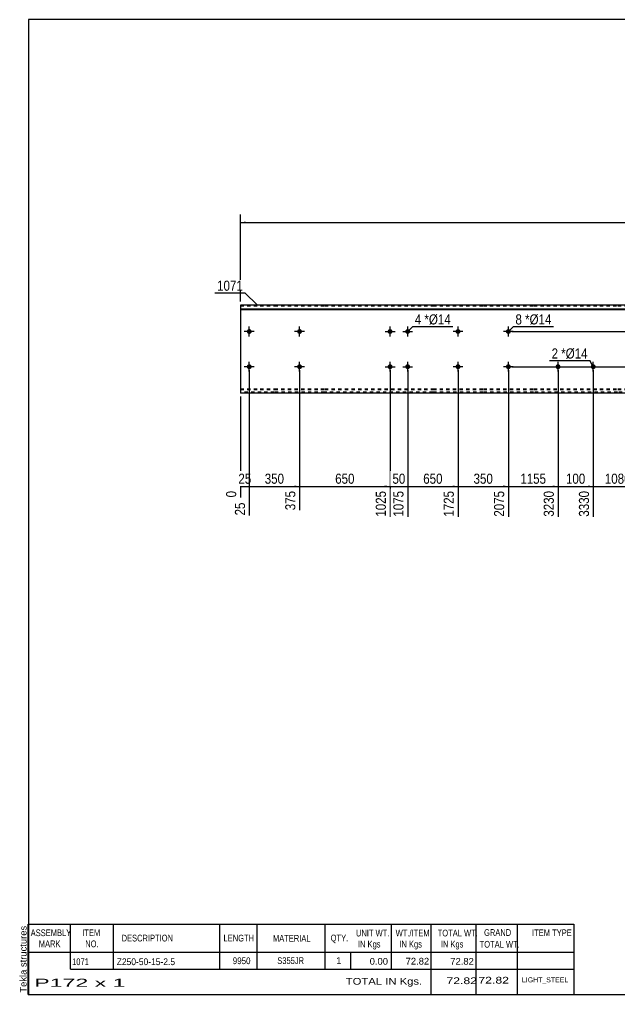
# Model space of a CAD drawing. Header units: millimetres. Extents: x -63 to 340, y -183 to 94.
# Drawn here: x -62.7 to 107.6, y -183.4 to 93.7 of the extents above; entities that cross this region are included whole.
import ezdxf

# ---------------------------------------------------------------- set-up
doc = ezdxf.new("R2010")
doc.units = ezdxf.units.MM
doc.linetypes.add('DXK_LINE_DOT1', pattern=[1.8814, 0.9407, -0.9407])
doc.styles.add('Arial', font='ARIAL.TTF', dxfattribs={"height": 0.2})
doc.styles.add('Arial Narrow', font='ARIALN.TTF', dxfattribs={"height": 0.2})

# ---------------------------------------------------------------- blocks, each defined once
blk = doc.blocks.new('Unknown-629081834-1869')
at = {"color": 5, "linetype": 'Continuous'}
for p, q in [((339.77, 93.65), (-60.23, 93.65)), ((-60.23, 93.65), (-60.23, -183.35)), ((339.77, -183.35), (339.77, 93.65)), ((-60.23, -183.35), (339.77, -183.35))]:
    blk.add_line(p, q, dxfattribs=at)
at = {"color": 174, "linetype": 'Continuous', "style": 'Arial'}
blk.add_text('Tekla structures', height=1.9102, rotation=90, dxfattribs=at).set_placement((-60.73, -182.85))
blk = doc.blocks.new('Part-629081834-1218 - 1203')
at = {"color": 2, "linetype": 'Continuous'}
for p, q in [((9.6, 12.5), (0, 12.5)), ((0, 12.5), (0, -12.5)), ((0, 11.44), (9.6, 11.44)), ((0, 11.26), (9.6, 11.26)), ((23.89, 12.5), (9.7, 12.5)), ((9.7, 11.44), (23.89, 11.44)), ((9.7, 11.26), (23.89, 11.26)), ((54.59, 12.5), (23.99, 12.5)), ((23.99, 11.44), (54.59, 11.44)), ((23.99, 11.26), (54.59, 11.26)), ((68.88, 12.5), (54.69, 12.5)), ((54.69, 11.44), (68.88, 11.44)), ((54.69, 11.26), (68.88, 11.26)), ((83.18, 12.5), (68.98, 12.5)), ((68.98, 11.44), (83.18, 11.44)), ((68.98, 11.26), (83.18, 11.26)), ((107.08, 12.5), (83.28, 12.5)), ((83.28, 11.44), (107.08, 11.44)), ((83.28, 11.26), (107.08, 11.26)), ((130.98, 12.5), (107.18, 12.5)), ((107.18, 11.44), (130.98, 11.44)), ((107.18, 11.26), (130.98, 11.26)), ((144.48, 12.5), (131.08, 12.5)), ((131.08, 11.44), (144.48, 11.44)), ((131.08, 11.26), (144.48, 11.26)), ((168.38, 12.5), (144.58, 12.5)), ((144.58, 11.44), (168.38, 11.44)), ((144.58, 11.26), (168.38, 11.26)), ((192.28, 12.5), (168.48, 12.5)), ((168.48, 11.44), (192.28, 11.44)), ((168.48, 11.26), (192.28, 11.26)), ((206.57, 12.5), (192.38, 12.5)), ((192.38, 11.44), (206.57, 11.44)), ((192.38, 11.26), (206.57, 11.26)), ((220.86, 12.5), (206.67, 12.5)), ((206.67, 11.44), (220.86, 11.44)), ((206.67, 11.26), (220.86, 11.26)), ((251.56, 12.5), (220.96, 12.5)), ((220.96, 11.44), (251.56, 11.44)), ((220.96, 11.26), (251.56, 11.26)), ((265.85, 12.5), (251.66, 12.5)), ((251.66, 11.44), (265.85, 11.44)), ((251.66, 11.26), (265.85, 11.26)), ((275.55, 12.5), (265.95, 12.5)), ((265.95, 11.44), (275.55, 11.44)), ((265.95, 11.26), (275.55, 11.26)), ((275.55, -12.5), (275.55, 12.5)), ((9.6, -12.5), (0, -12.5)), ((23.89, -12.5), (9.7, -12.5)), ((54.59, -12.5), (23.99, -12.5)), ((68.88, -12.5), (54.69, -12.5)), ((83.18, -12.5), (68.98, -12.5)), ((107.08, -12.5), (83.28, -12.5)), ((130.98, -12.5), (107.18, -12.5)), ((144.48, -12.5), (131.08, -12.5)), ((168.38, -12.5), (144.58, -12.5)), ((192.28, -12.5), (168.48, -12.5)), ((206.57, -12.5), (192.38, -12.5)), ((220.86, -12.5), (206.67, -12.5)), ((251.56, -12.5), (220.96, -12.5)), ((265.85, -12.5), (251.66, -12.5)), ((275.55, -12.5), (265.95, -12.5))]:
    blk.add_line(p, q, dxfattribs=at)
at = {"color": 7, "linetype": 'DXK_LINE_DOT1'}
for p, q in [((0, 12.25), (9.6, 12.25)), ((9.7, 12.25), (23.89, 12.25)), ((23.99, 12.25), (54.59, 12.25)), ((54.69, 12.25), (68.88, 12.25)), ((68.98, 12.25), (83.18, 12.25)), ((83.28, 12.25), (107.08, 12.25)), ((107.18, 12.25), (130.98, 12.25)), ((131.08, 12.25), (144.48, 12.25)), ((144.58, 12.25), (168.38, 12.25)), ((168.48, 12.25), (192.28, 12.25)), ((192.38, 12.25), (206.57, 12.25)), ((206.67, 12.25), (220.86, 12.25)), ((220.96, 12.25), (251.56, 12.25)), ((251.66, 12.25), (265.85, 12.25)), ((265.95, 12.25), (275.55, 12.25)), ((0, -11.26), (9.6, -11.26)), ((0, -11.44), (9.6, -11.44)), ((9.6, -12.25), (0, -12.25)), ((9.7, -11.26), (23.89, -11.26)), ((9.7, -11.44), (23.89, -11.44)), ((23.89, -12.25), (9.7, -12.25)), ((23.99, -11.26), (54.59, -11.26)), ((23.99, -11.44), (54.59, -11.44)), ((54.59, -12.25), (23.99, -12.25)), ((54.69, -11.26), (68.88, -11.26)), ((54.69, -11.44), (68.88, -11.44)), ((68.88, -12.25), (54.69, -12.25)), ((68.98, -11.26), (83.18, -11.26)), ((68.98, -11.44), (83.18, -11.44)), ((83.18, -12.25), (68.98, -12.25)), ((83.28, -11.26), (107.08, -11.26)), ((83.28, -11.44), (107.08, -11.44)), ((107.08, -12.25), (83.28, -12.25)), ((107.18, -11.26), (130.98, -11.26)), ((107.18, -11.44), (130.98, -11.44)), ((130.98, -12.25), (107.18, -12.25)), ((131.08, -11.26), (144.48, -11.26)), ((131.08, -11.44), (144.48, -11.44)), ((144.48, -12.25), (131.08, -12.25)), ((144.58, -11.26), (168.38, -11.26)), ((144.58, -11.44), (168.38, -11.44)), ((168.38, -12.25), (144.58, -12.25)), ((168.48, -11.26), (192.28, -11.26)), ((168.48, -11.44), (192.28, -11.44)), ((192.28, -12.25), (168.48, -12.25)), ((192.38, -11.26), (206.57, -11.26)), ((192.38, -11.44), (206.57, -11.44)), ((206.57, -12.25), (192.38, -12.25)), ((206.67, -11.26), (220.86, -11.26)), ((206.67, -11.44), (220.86, -11.44)), ((220.86, -12.25), (206.67, -12.25)), ((220.96, -11.26), (251.56, -11.26)), ((220.96, -11.44), (251.56, -11.44)), ((251.56, -12.25), (220.96, -12.25)), ((251.66, -11.26), (265.85, -11.26)), ((251.66, -11.44), (265.85, -11.44)), ((265.85, -12.25), (251.66, -12.25)), ((265.95, -11.26), (275.55, -11.26)), ((265.95, -11.44), (275.55, -11.44)), ((275.55, -12.25), (265.95, -12.25))]:
    blk.add_line(p, q, dxfattribs=at)
blk = doc.blocks.new('Bolt-629081834-1221 - 1203')
at = {"linetype": 'Continuous'}
for points in [[(1.8, 5, -1), (3.2, 5, -1)], [(75.38, 5, -1), (76.78, 5, -1)]]:
    blk.add_hatch(color=3, dxfattribs=at).paths.add_polyline_path(points)
at = {"color": 3, "linetype": 'Continuous'}
for p, q in [((2.5, 3.6), (2.5, 6.4)), ((76.08, 3.6), (76.08, 6.4)), ((3.9, 5), (1.1, 5)), ((77.48, 5), (74.68, 5))]:
    blk.add_line(p, q, dxfattribs=at)
blk = doc.blocks.new('Bolt-629081834-1222 - 1203')
at = {"linetype": 'Continuous'}
for points in [[(1.8, -5, -1), (3.2, -5, -1)], [(75.38, -5, -1), (76.78, -5, -1)]]:
    blk.add_hatch(color=3, dxfattribs=at).paths.add_polyline_path(points)
at = {"color": 3, "linetype": 'Continuous'}
for p, q in [((3.9, -5), (1.1, -5)), ((2.5, -6.4), (2.5, -3.6)), ((77.48, -5), (74.68, -5)), ((76.08, -6.4), (76.08, -3.6))]:
    blk.add_line(p, q, dxfattribs=at)
blk = doc.blocks.new('Bolt-629081834-1227 - 1203')
at = {"linetype": 'Continuous'}
for points in [[(41.79, 5, -1), (43.19, 5, -1)], [(46.79, 5, -1), (48.19, 5, -1)], [(41.79, -5, -1), (43.19, -5, -1)], [(46.79, -5, -1), (48.19, -5, -1)]]:
    blk.add_hatch(color=3, dxfattribs=at).paths.add_polyline_path(points)
at = {"color": 3, "linetype": 'Continuous'}
for p, q in [((42.49, 3.6), (42.49, 6.4)), ((47.49, 3.6), (47.49, 6.4)), ((41.09, 5), (43.89, 5)), ((46.09, 5), (48.89, 5)), ((41.09, -5), (43.89, -5)), ((42.49, -6.4), (42.49, -3.6)), ((46.09, -5), (48.89, -5)), ((47.49, -6.4), (47.49, -3.6))]:
    blk.add_line(p, q, dxfattribs=at)
blk = doc.blocks.new('Bolt-629081834-1228 - 1203')
at = {"linetype": 'Continuous'}
for points in [[(16.09, 5, -1), (17.49, 5, -1)], [(61.08, 5, -1), (62.48, 5, -1)]]:
    blk.add_hatch(color=3, dxfattribs=at).paths.add_polyline_path(points)
at = {"color": 3, "linetype": 'Continuous'}
for p, q in [((16.79, 3.6), (16.79, 6.4)), ((61.78, 3.6), (61.78, 6.4)), ((18.19, 5), (15.39, 5)), ((63.18, 5), (60.38, 5))]:
    blk.add_line(p, q, dxfattribs=at)
blk = doc.blocks.new('Bolt-629081834-1229 - 1203')
at = {"linetype": 'Continuous'}
for points in [[(16.09, -5, -1), (17.49, -5, -1)], [(61.08, -5, -1), (62.48, -5, -1)]]:
    blk.add_hatch(color=3, dxfattribs=at).paths.add_polyline_path(points)
at = {"color": 3, "linetype": 'Continuous'}
for p, q in [((18.19, -5), (15.39, -5)), ((16.79, -6.4), (16.79, -3.6)), ((63.18, -5), (60.38, -5)), ((61.78, -6.4), (61.78, -3.6))]:
    blk.add_line(p, q, dxfattribs=at)
blk = doc.blocks.new('Bolt-629081834-1230 - 1203')
at = {"linetype": 'Continuous'}
for points in [[(90.18, -4.3, -1), (90.18, -5.7, -1)], [(100.18, -4.3, -1), (100.18, -5.7, -1)]]:
    blk.add_hatch(color=3, dxfattribs=at).paths.add_polyline_path(points)
at = {"color": 3, "linetype": 'Continuous'}
for p, q in [((88.78, -5), (91.58, -5)), ((90.18, -6.4), (90.18, -3.6)), ((98.78, -5), (101.58, -5)), ((100.18, -6.4), (100.18, -3.6))]:
    blk.add_line(p, q, dxfattribs=at)
blk = doc.blocks.new('StraightDimension-629081834-1293 - 1203')
at = {"linetype": 'Continuous'}
blk.add_hatch(color=7, dxfattribs=at).paths.add_polyline_path([(88.68, -38.75), (90.18, -39), (88.68, -39.25)])
at = {"color": 7, "linetype": 'Continuous'}
for p, q in [((76.08, -6), (76.08, -47.61)), ((90.18, -6), (90.18, -47.61)), ((76.08, -39), (90.18, -39))]:
    blk.add_line(p, q, dxfattribs=at)
at = {"color": 0}
blk.add_wipeout([(87.38, -38.85), (87.38, -34.65), (78.87, -34.65), (78.87, -38.85)], dxfattribs=at)
at = {"color": 3, "style": 'Arial Narrow'}
blk.add_text('1155', height=2.863, dxfattribs=at).set_placement((79.47, -38.25))
at = {"color": 0, "linetype": 'Continuous'}
blk.add_wipeout([(89.58, -39.7), (85.38, -39.7), (85.38, -48.21), (89.58, -48.21)], dxfattribs=at)
at = {"color": 3, "linetype": 'Continuous', "style": 'Arial Narrow'}
blk.add_text('3230', height=2.863, rotation=90.0002, dxfattribs=at).set_placement((88.98, -47.61))
blk = doc.blocks.new('StraightDimension-629081834-1297 - 1203')
at = {"linetype": 'Continuous'}
blk.add_hatch(color=7, dxfattribs=at).paths.add_polyline_path([(40.99, -38.75), (42.49, -39), (40.99, -39.25)])
at = {"color": 7, "linetype": 'Continuous'}
for p, q in [((16.79, -6), (16.79, -45.78)), ((42.49, -6), (42.49, -47.61)), ((16.79, -39), (42.49, -39))]:
    blk.add_line(p, q, dxfattribs=at)
at = {"color": 0}
blk.add_wipeout([(32.98, -38.85), (32.98, -34.65), (26.3, -34.65), (26.3, -38.85)], dxfattribs=at)
at = {"color": 0, "linetype": 'Continuous'}
blk.add_wipeout([(41.89, -39.7), (37.69, -39.7), (37.69, -48.21), (41.89, -48.21)], dxfattribs=at)
at = {"color": 3, "style": 'Arial Narrow'}
blk.add_text('650', height=2.863, dxfattribs=at).set_placement((26.9, -38.25))
at = {"color": 3, "linetype": 'Continuous', "style": 'Arial Narrow'}
blk.add_text('1025', height=2.863, rotation=90.0002, dxfattribs=at).set_placement((41.29, -47.61))
blk = doc.blocks.new('StraightDimension-629081834-1292 - 1203')
at = {"linetype": 'Continuous'}
blk.add_hatch(color=7, dxfattribs=at).paths.add_polyline_path([(98.68, -38.75), (100.18, -39), (98.68, -39.25)])
at = {"color": 7, "linetype": 'Continuous'}
for p, q in [((90.18, -6), (90.18, -47.61)), ((100.18, -6), (100.18, -47.61)), ((90.18, -39), (100.18, -39))]:
    blk.add_line(p, q, dxfattribs=at)
at = {"color": 0}
blk.add_wipeout([(98.52, -38.85), (98.52, -34.65), (91.83, -34.65), (91.83, -38.85)], dxfattribs=at)
at = {"color": 3, "style": 'Arial Narrow'}
blk.add_text('100', height=2.863, dxfattribs=at).set_placement((92.43, -38.25))
at = {"color": 0, "linetype": 'Continuous'}
blk.add_wipeout([(99.58, -39.7), (95.38, -39.7), (95.38, -48.21), (99.58, -48.21)], dxfattribs=at)
at = {"color": 3, "linetype": 'Continuous', "style": 'Arial Narrow'}
blk.add_text('3330', height=2.863, rotation=90.0002, dxfattribs=at).set_placement((98.98, -47.61))
blk = doc.blocks.new('StraightDimension-629081834-1291 - 1203')
at = {"linetype": 'Continuous'}
blk.add_hatch(color=7, dxfattribs=at).paths.add_polyline_path([(112.58, -38.75), (114.08, -39), (112.58, -39.25)])
at = {"color": 7, "linetype": 'Continuous'}
for p, q in [((100.18, -6), (100.18, -47.61)), ((114.08, -6), (114.08, -47.61)), ((100.18, -39), (114.08, -39))]:
    blk.add_line(p, q, dxfattribs=at)
at = {"color": 0}
blk.add_wipeout([(111.38, -38.85), (111.38, -34.65), (102.87, -34.65), (102.87, -38.85)], dxfattribs=at)
at = {"color": 3, "style": 'Arial Narrow'}
blk.add_text('1080', height=2.863, dxfattribs=at).set_placement((103.47, -38.25))
at = {"color": 0, "linetype": 'Continuous'}
blk.add_wipeout([(113.48, -39.7), (109.28, -39.7), (109.28, -48.21), (113.48, -48.21)], dxfattribs=at)
at = {"color": 3, "linetype": 'Continuous', "style": 'Arial Narrow'}
blk.add_text('4410', height=2.863, rotation=90.0002, dxfattribs=at).set_placement((112.88, -47.61))
blk = doc.blocks.new('StraightDimension-629081834-1299 - 1203')
at = {"linetype": 'Continuous'}
blk.add_hatch(color=7, dxfattribs=at).paths.add_polyline_path([(1, -38.75), (2.5, -39), (1, -39.25)])
at = {"color": 7, "linetype": 'Continuous'}
for p, q in [((2.5, -6), (2.5, -47.26)), ((0, -13.5), (0, -42.13)), ((0, -39), (2.5, -39))]:
    blk.add_line(p, q, dxfattribs=at)
at = {"color": 0}
blk.add_wipeout([(3.68, -38.85), (3.68, -34.65), (-1.18, -34.65), (-1.18, -38.85)], dxfattribs=at)
at = {"color": 0, "linetype": 'Continuous'}
blk.add_wipeout([(1.9, -43), (-2.3, -43), (-2.3, -47.86), (1.9, -47.86)], dxfattribs=at)
at = {"color": 3, "style": 'Arial Narrow'}
blk.add_text('25', height=2.863, dxfattribs=at).set_placement((-0.58, -38.25))
at = {"color": 0, "linetype": 'Continuous'}
blk.add_wipeout([(-0.6, -39.7), (-4.8, -39.7), (-4.8, -42.73), (-0.6, -42.73)], dxfattribs=at)
at = {"color": 3, "linetype": 'Continuous', "style": 'Arial Narrow'}
for s, height, p in [('0', 2.86, (-1.2, -42.13)), ('25', 2.863, (1.3, -47.26))]:
    blk.add_text(s, height=height, rotation=90.0002, dxfattribs=at).set_placement(p)
blk = doc.blocks.new('StraightDimension-629081834-1298 - 1203')
at = {"linetype": 'Continuous'}
blk.add_hatch(color=7, dxfattribs=at).paths.add_polyline_path([(15.29, -38.75), (16.79, -39), (15.29, -39.25)])
at = {"color": 7, "linetype": 'Continuous'}
for p, q in [((2.5, -6), (2.5, -47.26)), ((16.79, -6), (16.79, -45.78)), ((2.5, -39), (16.79, -39))]:
    blk.add_line(p, q, dxfattribs=at)
at = {"color": 0}
blk.add_wipeout([(12.99, -38.85), (12.99, -34.65), (6.3, -34.65), (6.3, -38.85)], dxfattribs=at)
at = {"color": 3, "style": 'Arial Narrow'}
blk.add_text('350', height=2.863, dxfattribs=at).set_placement((6.9, -38.25))
at = {"color": 0, "linetype": 'Continuous'}
blk.add_wipeout([(16.19, -39.7), (11.99, -39.7), (11.99, -46.38), (16.19, -46.38)], dxfattribs=at)
at = {"color": 3, "linetype": 'Continuous', "style": 'Arial Narrow'}
blk.add_text('375', height=2.863, rotation=90.0002, dxfattribs=at).set_placement((15.59, -45.78))
blk = doc.blocks.new('StraightDimension-629081834-1294 - 1203')
at = {"linetype": 'Continuous'}
blk.add_hatch(color=7, dxfattribs=at).paths.add_polyline_path([(74.58, -38.75), (76.08, -39), (74.58, -39.25)])
at = {"color": 7, "linetype": 'Continuous'}
for p, q in [((61.78, -6), (61.78, -47.61)), ((76.08, -6), (76.08, -47.61)), ((61.78, -39), (76.08, -39))]:
    blk.add_line(p, q, dxfattribs=at)
at = {"color": 0}
blk.add_wipeout([(72.27, -38.85), (72.27, -34.65), (65.59, -34.65), (65.59, -38.85)], dxfattribs=at)
at = {"color": 3, "style": 'Arial Narrow'}
blk.add_text('350', height=2.863, dxfattribs=at).set_placement((66.19, -38.25))
at = {"color": 0, "linetype": 'Continuous'}
blk.add_wipeout([(75.48, -39.7), (71.28, -39.7), (71.28, -48.21), (75.48, -48.21)], dxfattribs=at)
at = {"color": 3, "linetype": 'Continuous', "style": 'Arial Narrow'}
blk.add_text('2075', height=2.863, rotation=90.0002, dxfattribs=at).set_placement((74.88, -47.61))
blk = doc.blocks.new('StraightDimension-629081834-1295 - 1203')
at = {"linetype": 'Continuous'}
blk.add_hatch(color=7, dxfattribs=at).paths.add_polyline_path([(60.28, -38.75), (61.78, -39), (60.28, -39.25)])
at = {"color": 7, "linetype": 'Continuous'}
for p, q in [((47.49, -6), (47.49, -47.61)), ((61.78, -6), (61.78, -47.61)), ((47.49, -39), (61.78, -39))]:
    blk.add_line(p, q, dxfattribs=at)
at = {"color": 0}
blk.add_wipeout([(57.98, -38.85), (57.98, -34.65), (51.3, -34.65), (51.3, -38.85)], dxfattribs=at)
at = {"color": 3, "style": 'Arial Narrow'}
blk.add_text('650', height=2.863, dxfattribs=at).set_placement((51.9, -38.25))
at = {"color": 0, "linetype": 'Continuous'}
blk.add_wipeout([(61.18, -39.7), (56.98, -39.7), (56.98, -48.21), (61.18, -48.21)], dxfattribs=at)
at = {"color": 3, "linetype": 'Continuous', "style": 'Arial Narrow'}
blk.add_text('1725', height=2.863, rotation=90.0002, dxfattribs=at).set_placement((60.58, -47.61))
blk = doc.blocks.new('StraightDimension-629081834-1296 - 1203')
at = {"linetype": 'Continuous'}
blk.add_hatch(color=7, dxfattribs=at).paths.add_polyline_path([(45.99, -38.75), (47.49, -39), (45.99, -39.25)])
at = {"color": 7, "linetype": 'Continuous'}
for p, q in [((42.49, -6), (42.49, -47.61)), ((47.49, -6), (47.49, -47.61)), ((42.49, -39), (47.49, -39))]:
    blk.add_line(p, q, dxfattribs=at)
at = {"color": 0}
blk.add_wipeout([(47.42, -38.85), (47.42, -34.65), (42.56, -34.65), (42.56, -38.85)], dxfattribs=at)
at = {"color": 3, "style": 'Arial Narrow'}
blk.add_text('50', height=2.863, dxfattribs=at).set_placement((43.16, -38.25))
at = {"color": 0, "linetype": 'Continuous'}
blk.add_wipeout([(46.89, -39.7), (42.69, -39.7), (42.69, -48.21), (46.89, -48.21)], dxfattribs=at)
at = {"color": 3, "linetype": 'Continuous', "style": 'Arial Narrow'}
blk.add_text('1075', height=2.863, rotation=90.0002, dxfattribs=at).set_placement((46.29, -47.61))
blk = doc.blocks.new('StraightDimension-629081834-1383 - 1203')
at = {"linetype": 'Continuous'}
for points in [[(287.75, 11), (288, 12.5), (288.25, 11)], [(288.25, 6.5), (288, 5), (287.75, 6.5)]]:
    blk.add_hatch(color=7, dxfattribs=at).paths.add_polyline_path(points)
at = {"color": 7, "linetype": 'Continuous'}
for p, q in [((276.55, 12.5), (290.4, 12.5)), ((288, 5), (288, 12.5)), ((77.08, 5), (290.4, 5))]:
    blk.add_line(p, q, dxfattribs=at)
at = {"color": 0}
blk.add_wipeout([(287.85, 11.18), (283.65, 11.18), (283.65, 6.32), (287.85, 6.32)], dxfattribs=at)
at = {"color": 3, "style": 'Arial Narrow'}
blk.add_text('75', height=2.863, rotation=90.0002, dxfattribs=at).set_placement((287.25, 6.92))
blk = doc.blocks.new('StraightDimension-629081834-1390 - 1203')
at = {"linetype": 'Continuous'}
for points in [[(287.75, -6.5), (288, -5), (288.25, -6.5)], [(288.25, -11), (288, -12.5), (287.75, -11)]]:
    blk.add_hatch(color=7, dxfattribs=at).paths.add_polyline_path(points)
at = {"color": 7, "linetype": 'Continuous'}
for p, q in [((77.08, -5), (290.4, -5)), ((288, -12.5), (288, -5)), ((276.55, -12.5), (290.4, -12.5))]:
    blk.add_line(p, q, dxfattribs=at)
at = {"color": 0}
blk.add_wipeout([(287.85, -6.32), (283.65, -6.32), (283.65, -11.18), (287.85, -11.18)], dxfattribs=at)
at = {"color": 3, "style": 'Arial Narrow'}
blk.add_text('75', height=2.863, rotation=90.0002, dxfattribs=at).set_placement((287.25, -10.58))
blk = doc.blocks.new('StraightDimension-629081834-1401 - 1203')
at = {"linetype": 'Continuous'}
for points in [[(1.5, 35.75), (0, 36), (1.5, 36.25)], [(274.05, 36.25), (275.55, 36), (274.05, 35.75)]]:
    blk.add_hatch(color=7, dxfattribs=at).paths.add_polyline_path(points)
at = {"color": 7, "linetype": 'Continuous'}
for p, q in [((0, 13.5), (0, 38.25)), ((275.55, 13.5), (275.55, 38.25)), ((0, 36), (275.55, 36))]:
    blk.add_line(p, q, dxfattribs=at)
at = {"color": 0}
blk.add_wipeout([(142.03, 36.15), (142.03, 40.35), (133.52, 40.35), (133.52, 36.15)], dxfattribs=at)
at = {"color": 3, "style": 'Arial Narrow'}
blk.add_text('9950', height=2.863, dxfattribs=at).set_placement((134.12, 36.75))
blk = doc.blocks.new('CBS_BOM-629081834-1947')
at = {"color": 7, "linetype": 'Continuous'}
for p, q in [((-60.26, -171.38), (-60.26, -163.38)), ((-60.25, -163.38), (94.67, -163.38)), ((-48.26, -171.38), (-48.26, -163.38)), ((-36.07, -171.38), (-36.07, -163.38)), ((-5.9, -171.38), (-5.9, -163.38)), ((4.78, -171.38), (4.78, -163.38)), ((24.09, -171.38), (24.09, -163.38)), ((42.9, -171.38), (42.9, -163.38)), ((54.11, -171.38), (54.11, -163.38)), ((66.89, -171.38), (66.89, -163.38)), ((78.64, -171.38), (78.64, -163.38)), ((94.67, -163.39), (94.66, -171.37)), ((-60.26, -171.38), (94.67, -171.38)), ((-60.26, -176.18), (-60.26, -171.38)), ((-48.26, -176.18), (-48.26, -171.38)), ((-36.07, -176.18), (-36.07, -171.38)), ((-5.9, -176.18), (-5.9, -171.38)), ((4.78, -176.18), (4.78, -171.38)), ((24.09, -176.18), (24.09, -171.38)), ((31.36, -176.18), (31.36, -171.38)), ((42.9, -176.18), (42.9, -171.38)), ((54.11, -176.18), (54.11, -171.38)), ((66.89, -176.18), (66.89, -171.38)), ((78.66, -176.18), (78.66, -171.38)), ((94.67, -171.38), (94.67, -176.18)), ((-60.26, -183.38), (-60.26, -176.2)), ((-48.26, -176.18), (94.67, -176.18)), ((54.11, -183.38), (54.11, -176.2)), ((66.89, -183.38), (66.89, -176.2)), ((78.7, -183.38), (78.7, -176.2)), ((94.67, -176.18), (94.67, -183.38)), ((-60.26, -183.38), (94.67, -183.38))]:
    blk.add_line(p, q, dxfattribs=at)
at = {"color": 3, "linetype": 'Continuous', "style": 'Arial'}
for s, height, width, p in [('ASSEMBLY', 1.91, 0.7, (-59.57, -166.8)), ('ITEM', 1.91, 0.8, (-44.93, -166.8)), ('UNIT WT.', 1.91, 0.7, (32.79, -166.88)), ('WT./ITEM', 1.91, 0.7, (44.08, -166.88)), ('TOTAL WT.', 1.91, 0.7, (56.01, -166.88)), ('GRAND', 1.91, 0.8, (69.17, -166.72)), ('ITEM TYPE', 1.91, 0.7, (82.8, -166.8)), ('MARK', 1.91, 0.8, (-57.26, -169.94)), ('NO.', 1.91, 0.8, (-44.07, -169.94)), ('DESCRIPTION', 1.9102, 0.8, (-33.74, -168.31)), ('LENGTH', 1.91, 0.7, (-4.8, -168.31)), ('MATERIAL', 1.91, 0.8, (9.23, -168.36)), ('QTY.', 1.91, 0.8, (25.62, -168.28)), ('IN Kgs', 1.91, 0.8, (33.36, -170.02)), ('IN Kgs', 1.91, 0.8, (45.12, -170.02)), ('IN Kgs', 1.91, 0.8, (56.91, -170.02)), ('TOTAL WT.', 1.91, 0.7, (67.91, -170.06))]:
    blk.add_text(s, height=height, dxfattribs=dict(at, width=width)).set_placement(p)
at = {"color": 7, "linetype": 'Continuous', "style": 'Arial'}
for s, height, width, p in [('1071', 1.91, 0.8, (-47.8, -175.03)), ('Z250-50-15-2.5', 1.9102, 0.9, (-35.13, -175.03)), ('9950', 1.91, 0.85, (-2.18, -174.75)), ('S355JR', 1.91, 0.8, (10.46, -174.71))]:
    blk.add_text(s, height=height, dxfattribs=dict(at, width=width)).set_placement(p)
for s, p in [('1', (27.18, -174.71)), ('0.00', (36.7, -174.91)), ('72.82', (46.91, -174.87)), ('72.82', (59.59, -174.91))]:
    blk.add_text(s, height=1.91, dxfattribs=at).set_placement(p)
at = {"color": 6, "linetype": 'Continuous', "style": 'Arial'}
for s, height, width, p in [('P172 x 1', 2.292, 2.05, (-58.54, -181.19)), ('TOTAL IN Kgs.', 1.9102, 1.2, (29.9, -180.58)), ('72.82', 1.91, 1.3, (58.49, -180.43)), ('72.82', 1.91, 1.3, (67.57, -180.27))]:
    blk.add_text(s, height=height, dxfattribs=dict(at, width=width)).set_placement(p)
blk.add_text('LIGHT_STEEL', height=1.4135, dxfattribs=at).set_placement((79.92, -179.92))
blk = doc.blocks.new('Mark-629081834-1433 - 1203')
at = {"color": 0}
blk.add_wipeout([(51.33, 7.01), (51.33, 10.01), (49.51, 10.01), (49.51, 7.01)], dxfattribs=at)
blk.add_wipeout([(51.33, 7.01), (51.33, 10.01), (49.51, 10.01), (49.51, 7.01)], dxfattribs=at)
at = {"color": 7, "linetype": 'Continuous'}
blk.add_line((47.49, 5), (48.91, 6.41), dxfattribs=at)
at = {"color": 0}
blk.add_wipeout([(53.51, 7.01), (53.51, 10.01), (52.23, 10.01), (52.23, 7.01)], dxfattribs=at)
blk.add_wipeout([(53.51, 7.01), (53.51, 10.01), (52.23, 10.01), (52.23, 7.01)], dxfattribs=at)
at = {"color": 3, "style": 'Arial Narrow'}
blk.add_text('4', height=2.86, dxfattribs=at).set_placement((49.51, 7.01))
at = {"color": 0}
blk.add_wipeout([(59.72, 7.01), (59.72, 10.01), (53.51, 10.01), (53.51, 7.01)], dxfattribs=at)
blk.add_wipeout([(59.72, 7.01), (59.72, 10.01), (53.51, 10.01), (53.51, 7.01)], dxfattribs=at)
at = {"color": 7, "linetype": 'Continuous'}
blk.add_line((48.91, 6.41), (60.32, 6.41), dxfattribs=at)
at = {"color": 3, "style": 'Arial Narrow'}
for s, height, p in [('*', 2.86, (52.23, 7.01)), ('Ø14', 2.863, (53.51, 7.01))]:
    blk.add_text(s, height=height, dxfattribs=at).set_placement(p)
blk = doc.blocks.new('Mark-629081834-1404 - 1203')
at = {"color": 0}
blk.add_wipeout([(0.69, 16.59), (0.69, 19.59), (-6.63, 19.59), (-6.63, 16.59)], dxfattribs=at)
blk.add_wipeout([(0.69, 16.59), (0.69, 19.59), (-6.63, 19.59), (-6.63, 16.59)], dxfattribs=at)
at = {"color": 7, "linetype": 'Continuous'}
for p in [(-7.23, 15.99), (4.82, 12.45)]:
    blk.add_line(p, (1.29, 15.99), dxfattribs=at)
at = {"color": 3, "style": 'Arial Narrow'}
blk.add_text('1071', height=2.863, dxfattribs=at).set_placement((-6.63, 16.59))
blk = doc.blocks.new('MarkSet-629081834-1426 - 1203')
at = {"color": 0}
blk.add_wipeout([(79.92, 7.01), (79.92, 10.01), (78.09, 10.01), (78.09, 7.01)], dxfattribs=at)
blk.add_wipeout([(79.92, 7.01), (79.92, 10.01), (78.09, 10.01), (78.09, 7.01)], dxfattribs=at)
at = {"color": 7, "linetype": 'Continuous'}
blk.add_line((76.08, 5), (77.49, 6.41), dxfattribs=at)
at = {"color": 0}
blk.add_wipeout([(82.1, 7.01), (82.1, 10.01), (80.82, 10.01), (80.82, 7.01)], dxfattribs=at)
blk.add_wipeout([(82.1, 7.01), (82.1, 10.01), (80.82, 10.01), (80.82, 7.01)], dxfattribs=at)
at = {"color": 3, "style": 'Arial Narrow'}
blk.add_text('8', height=2.86, dxfattribs=at).set_placement((78.09, 7.01))
at = {"color": 0}
blk.add_wipeout([(88.31, 7.01), (88.31, 10.01), (82.1, 10.01), (82.1, 7.01)], dxfattribs=at)
blk.add_wipeout([(88.31, 7.01), (88.31, 10.01), (82.1, 10.01), (82.1, 7.01)], dxfattribs=at)
at = {"color": 7, "linetype": 'Continuous'}
blk.add_line((77.49, 6.41), (88.91, 6.41), dxfattribs=at)
at = {"color": 3, "style": 'Arial Narrow'}
for s, height, p in [('*', 2.86, (80.82, 7.01)), ('Ø14', 2.863, (82.1, 7.01))]:
    blk.add_text(s, height=height, dxfattribs=at).set_placement(p)
blk = doc.blocks.new('Mark-629081834-1434 - 1203')
at = {"color": 0}
blk.add_wipeout([(90.18, -2.67), (90.18, 0.33), (88.36, 0.33), (88.36, -2.67)], dxfattribs=at)
blk.add_wipeout([(90.18, -2.67), (90.18, 0.33), (88.36, 0.33), (88.36, -2.67)], dxfattribs=at)
blk.add_wipeout([(92.36, -2.67), (92.36, 0.33), (91.08, 0.33), (91.08, -2.67)], dxfattribs=at)
blk.add_wipeout([(92.36, -2.67), (92.36, 0.33), (91.08, 0.33), (91.08, -2.67)], dxfattribs=at)
at = {"color": 3, "style": 'Arial Narrow'}
blk.add_text('2', height=2.86, dxfattribs=at).set_placement((88.36, -2.67))
at = {"color": 0}
blk.add_wipeout([(98.58, -2.67), (98.58, 0.33), (92.36, 0.33), (92.36, -2.67)], dxfattribs=at)
blk.add_wipeout([(98.58, -2.67), (98.58, 0.33), (92.36, 0.33), (92.36, -2.67)], dxfattribs=at)
at = {"color": 7, "linetype": 'Continuous'}
for p in [(87.76, -3.27), (100.18, -5)]:
    blk.add_line(p, (99.18, -3.27), dxfattribs=at)
at = {"color": 3, "style": 'Arial Narrow'}
for s, height, p in [('*', 2.86, (91.08, -2.67)), ('Ø14', 2.863, (92.36, -2.67))]:
    blk.add_text(s, height=height, dxfattribs=at).set_placement(p)

msp = doc.modelspace()

# ---------------------------------------------------------------- block references
for name in ['Unknown-629081834-1869', 'Part-629081834-1218 - 1203', 'Bolt-629081834-1221 - 1203', 'Bolt-629081834-1228 - 1203', 'Bolt-629081834-1227 - 1203', 'Bolt-629081834-1222 - 1203', 'Bolt-629081834-1229 - 1203', 'Bolt-629081834-1230 - 1203', 'CBS_BOM-629081834-1947']:
    msp.add_blockref(name, (0, 0))

# ---------------------------------------------------------------- next in the draw order: block references
for name in ['StraightDimension-629081834-1383 - 1203', 'Mark-629081834-1433 - 1203', 'StraightDimension-629081834-1299 - 1203', 'StraightDimension-629081834-1297 - 1203', 'StraightDimension-629081834-1293 - 1203']:
    msp.add_blockref(name, (0, 0))

# ---------------------------------------------------------------- next in the draw order: block references
for name in ['StraightDimension-629081834-1401 - 1203', 'MarkSet-629081834-1426 - 1203', 'StraightDimension-629081834-1298 - 1203', 'StraightDimension-629081834-1294 - 1203', 'StraightDimension-629081834-1292 - 1203']:
    msp.add_blockref(name, (0, 0))

# ---------------------------------------------------------------- next in the draw order: block references
for name in ['Mark-629081834-1404 - 1203', 'StraightDimension-629081834-1295 - 1203', 'StraightDimension-629081834-1291 - 1203']:
    msp.add_blockref(name, (0, 0))

# ---------------------------------------------------------------- next in the draw order: block references
for name in ['StraightDimension-629081834-1390 - 1203', 'StraightDimension-629081834-1296 - 1203']:
    msp.add_blockref(name, (0, 0))

# ---------------------------------------------------------------- next in the draw order: block references
msp.add_blockref('Mark-629081834-1434 - 1203', (0, 0))

doc.saveas('drawing.dxf')
